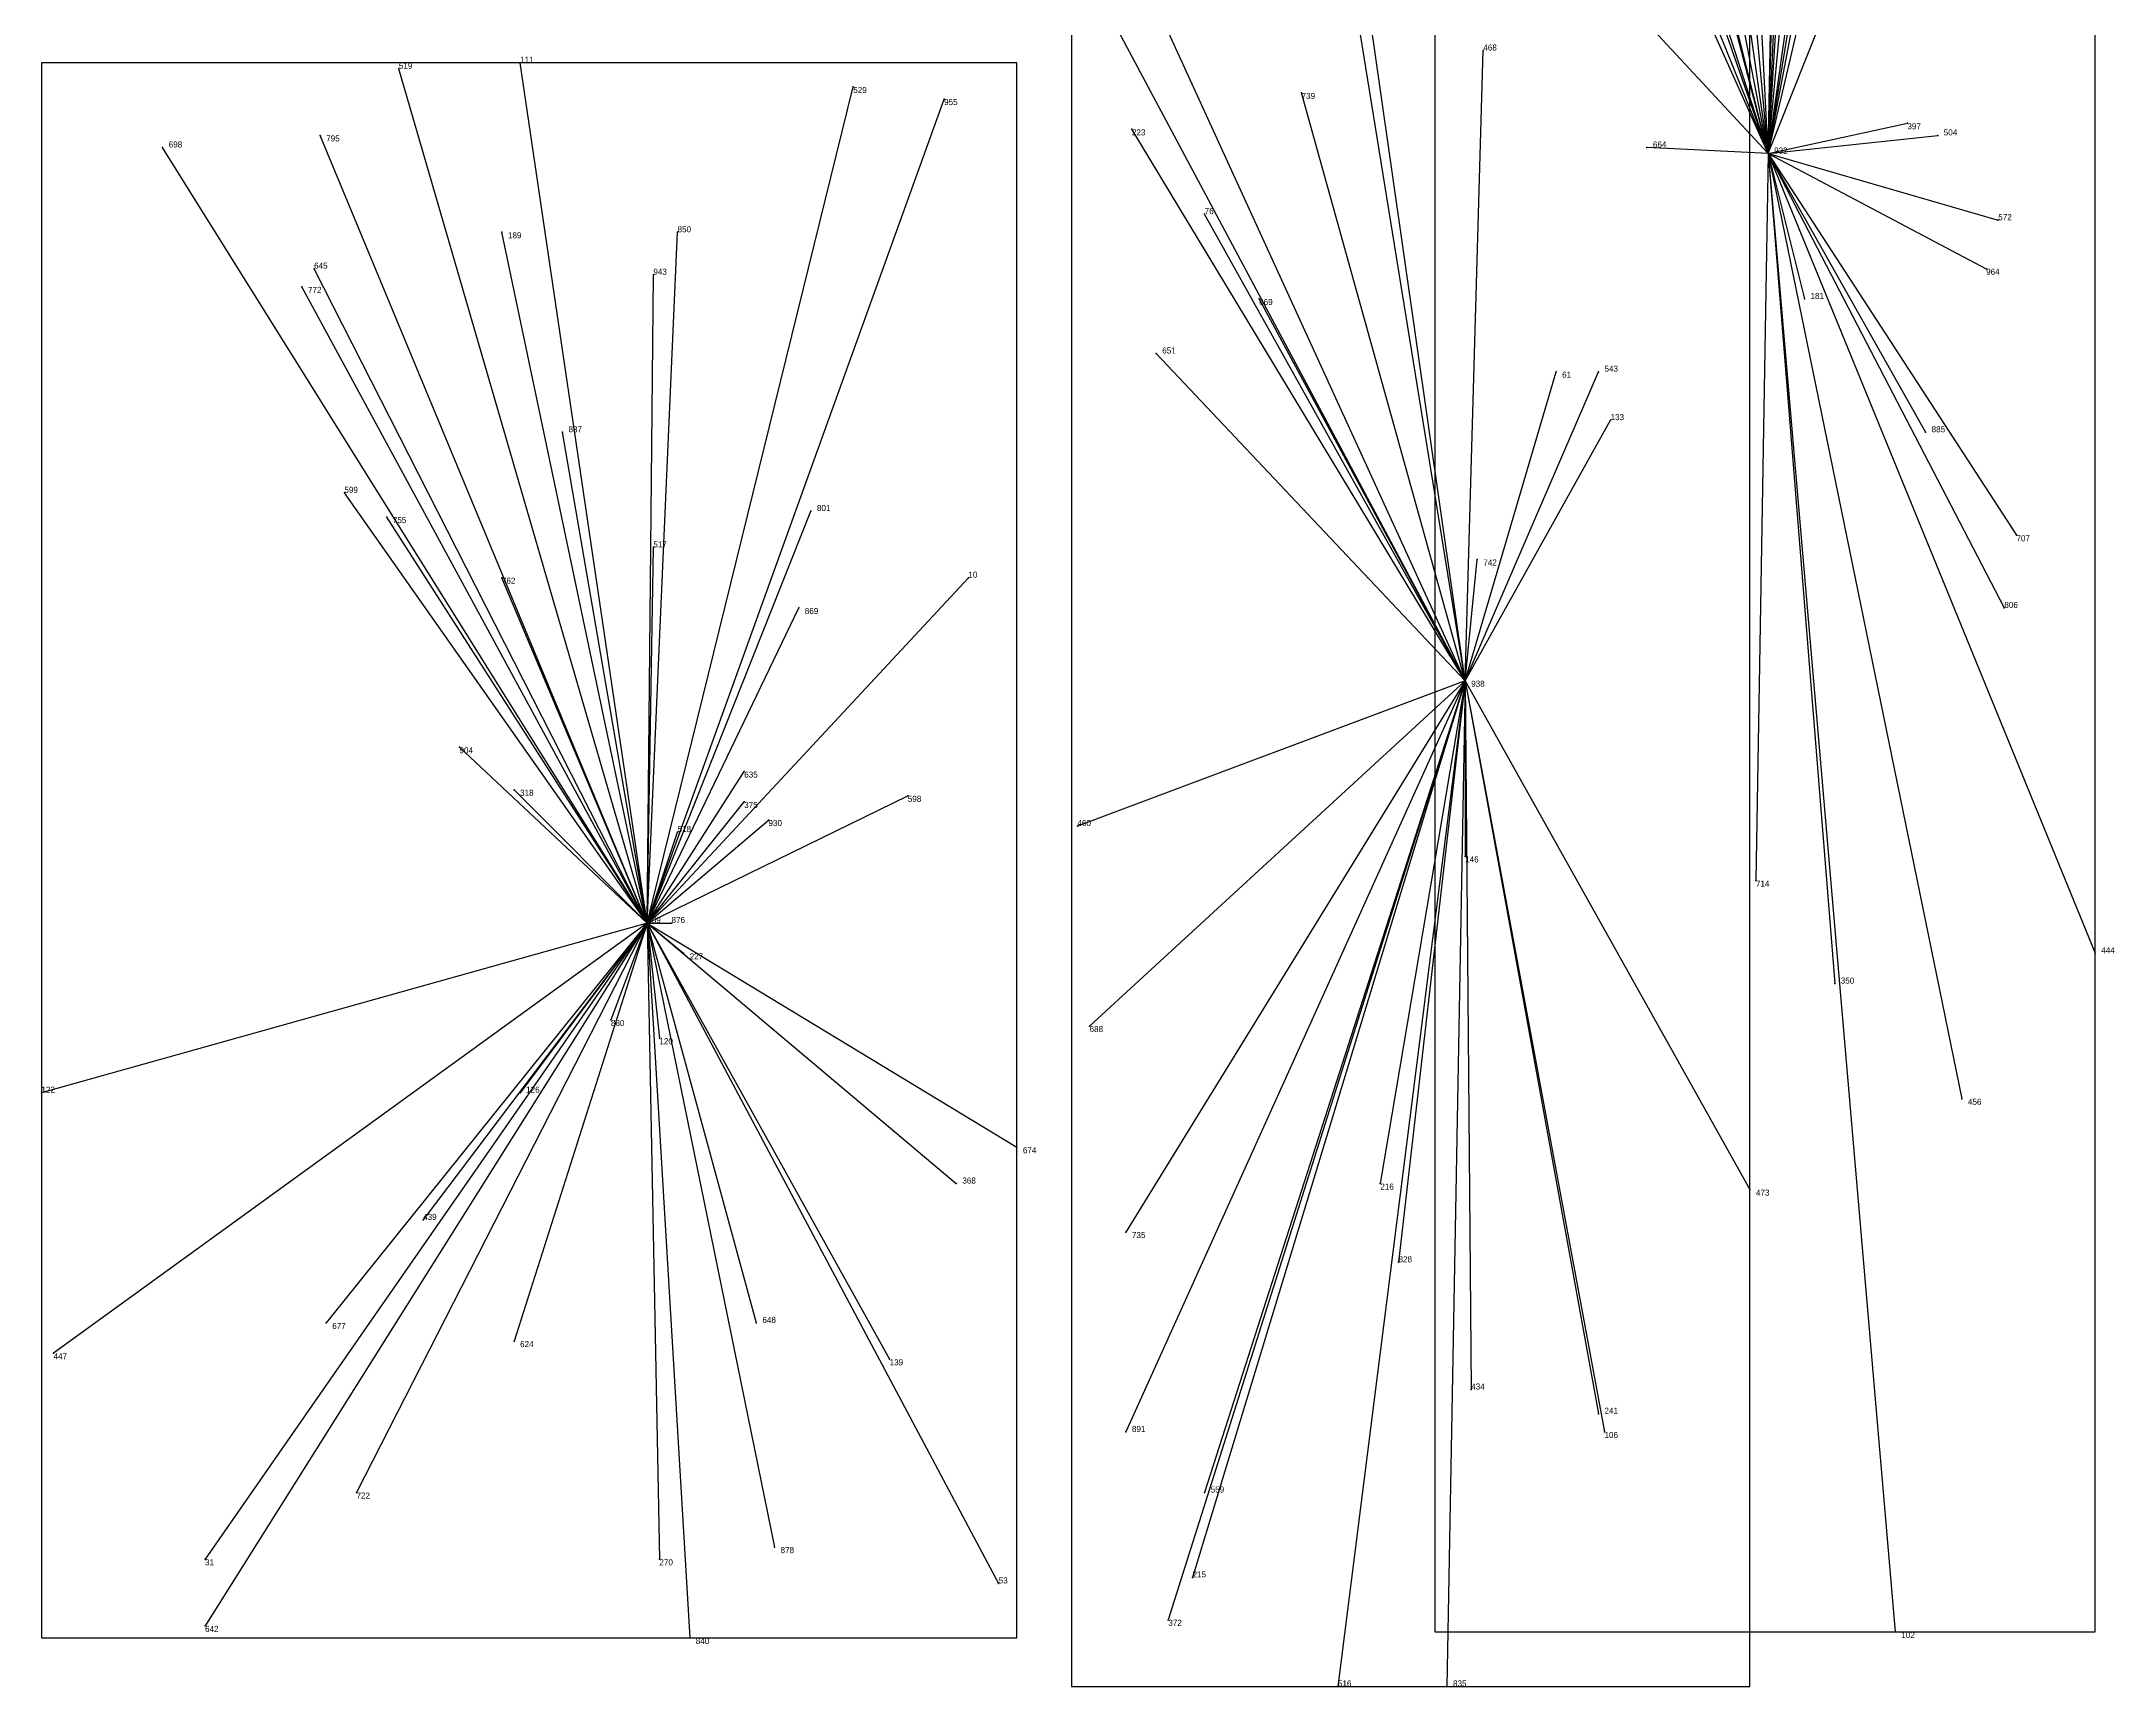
# Model space of a CAD drawing. Extents: x 0 to 1, y 0 to 1.
# Drawn here: x 0.005 to 0.3472, y 0.001 to 0.2725 of the extents above; entities that cross this region are included whole.
import ezdxf

# ---------------------------------------------------------------- set-up
doc = ezdxf.new("R2010")
doc.units = 0
for name, color, linetype in [('Clients', 3, 'CONTINUOUS'), ('Facilities', 3, 'CONTINUOUS'), ('Facilities_lines', 3, 'CONTINUOUS'), ('Min_max_boxes', 1, 'CONTINUOUS'), ('Normals', 1, 'CONTINUOUS'), ('Source_points', 5, 'CONTINUOUS'), ('Text', 3, 'CONTINUOUS')]:
    doc.layers.add(name, color=color, linetype=linetype)

msp = doc.modelspace()

# ---------------------------------------------------------------- linework, layer by layer
at = {"layer": 'Clients', "color": 5}
for p in [(0.243, 0.271), (0.064, 0.268), (0.084, 0.269), (0.139, 0.265), (0.213, 0.264), (0.154, 0.263), (0.051, 0.257), (0.185, 0.258), (0.313, 0.259), (0.318, 0.257), (0.025, 0.255), (0.27, 0.255), (0.197, 0.244), (0.328, 0.243), (0.081, 0.241), (0.11, 0.241), (0.05, 0.235), (0.106, 0.234), (0.326, 0.235), (0.048, 0.232), (0.206, 0.23), (0.296, 0.23), (0.189, 0.221), (0.255, 0.218), (0.262, 0.218), (0.264, 0.21), (0.091, 0.208), (0.316, 0.208), (0.055, 0.198), (0.062, 0.194), (0.132, 0.195), (0.106, 0.189), (0.331, 0.191), (0.242, 0.187), (0.081, 0.184), (0.158, 0.184), (0.13, 0.179), (0.329, 0.179), (0.074, 0.156), (0.121, 0.152), (0.083, 0.149), (0.148, 0.148), (0.121, 0.147), (0.125, 0.144), (0.11, 0.142), (0.176, 0.143), (0.24, 0.138), (0.288, 0.134), (0.109, 0.127), (0.111, 0.122), (0.344, 0.122), (0.301, 0.117), (0.099, 0.111), (0.178, 0.11), (0.107, 0.108), (0.005, 0.099), (0.084, 0.099), (0.322, 0.098), (0.166, 0.09), (0.156, 0.084), (0.226, 0.084), (0.287, 0.083), (0.068, 0.078), (0.184, 0.076), (0.229, 0.071), (0.052, 0.061), (0.123, 0.061), (0.007, 0.056), (0.083, 0.058), (0.145, 0.055), (0.241, 0.05), (0.262, 0.046), (0.184, 0.043), (0.263, 0.043), (0.057, 0.033), (0.197, 0.033), (0.126, 0.024), (0.032, 0.022), (0.107, 0.022), (0.163, 0.018), (0.195, 0.019), (0.032, 0.011), (0.191, 0.012), (0.112, 0.009), (0.311, 0.01), (0.219, 0.001), (0.237, 0.001)]:
    msp.add_point(p, dxfattribs=at)
at = {"layer": 'Facilities', "color": 3}
for p in [(0.29, 0.254), (0.24, 0.167), (0.105, 0.127)]:
    msp.add_point(p, dxfattribs=at)
at = {"layer": 'Facilities_lines', "color": 3}
for p, q in [((0.29, 0.254), (0.298, 0.432)), ((0.29, 0.254), (0.265, 0.429)), ((0.29, 0.254), (0.281, 0.43)), ((0.29, 0.254), (0.3, 0.414)), ((0.29, 0.254), (0.294, 0.404)), ((0.29, 0.254), (0.311, 0.403)), ((0.29, 0.254), (0.262, 0.399)), ((0.29, 0.254), (0.256, 0.39)), ((0.29, 0.254), (0.278, 0.387)), ((0.24, 0.167), (0.209, 0.383)), ((0.24, 0.167), (0.206, 0.377)), ((0.29, 0.254), (0.235, 0.377)), ((0.29, 0.254), (0.243, 0.371)), ((0.29, 0.254), (0.317, 0.369)), ((0.29, 0.254), (0.262, 0.362)), ((0.29, 0.254), (0.292, 0.354)), ((0.29, 0.254), (0.258, 0.346)), ((0.29, 0.254), (0.265, 0.331)), ((0.29, 0.254), (0.318, 0.324)), ((0.29, 0.254), (0.301, 0.312)), ((0.24, 0.167), (0.175, 0.309)), ((0.29, 0.254), (0.251, 0.296)), ((0.29, 0.254), (0.296, 0.291)), ((0.24, 0.167), (0.177, 0.285)), ((0.29, 0.254), (0.292, 0.275)), ((0.24, 0.167), (0.243, 0.271)), ((0.105, 0.127), (0.064, 0.268)), ((0.105, 0.127), (0.084, 0.269)), ((0.105, 0.127), (0.139, 0.265)), ((0.24, 0.167), (0.213, 0.264)), ((0.105, 0.127), (0.154, 0.263)), ((0.105, 0.127), (0.051, 0.257)), ((0.24, 0.167), (0.185, 0.258)), ((0.29, 0.254), (0.313, 0.259)), ((0.29, 0.254), (0.318, 0.257)), ((0.105, 0.127), (0.025, 0.255)), ((0.29, 0.254), (0.27, 0.255)), ((0.29, 0.254), (0.288, 0.134)), ((0.29, 0.254), (0.344, 0.122)), ((0.29, 0.254), (0.311, 0.01)), ((0.29, 0.254), (0.296, 0.23)), ((0.29, 0.254), (0.301, 0.117)), ((0.29, 0.254), (0.322, 0.098)), ((0.29, 0.254), (0.328, 0.243)), ((0.29, 0.254), (0.331, 0.191)), ((0.29, 0.254), (0.329, 0.179)), ((0.29, 0.254), (0.316, 0.208)), ((0.29, 0.254), (0.326, 0.235)), ((0.24, 0.167), (0.197, 0.244)), ((0.105, 0.127), (0.081, 0.241)), ((0.105, 0.127), (0.11, 0.241)), ((0.105, 0.127), (0.05, 0.235)), ((0.105, 0.127), (0.106, 0.234)), ((0.105, 0.127), (0.048, 0.232)), ((0.24, 0.167), (0.206, 0.23)), ((0.24, 0.167), (0.189, 0.221)), ((0.24, 0.167), (0.255, 0.218)), ((0.24, 0.167), (0.262, 0.218)), ((0.24, 0.167), (0.264, 0.21)), ((0.105, 0.127), (0.091, 0.208)), ((0.105, 0.127), (0.055, 0.198)), ((0.105, 0.127), (0.062, 0.194)), ((0.105, 0.127), (0.132, 0.195)), ((0.105, 0.127), (0.106, 0.189)), ((0.24, 0.167), (0.242, 0.187)), ((0.105, 0.127), (0.081, 0.184)), ((0.105, 0.127), (0.158, 0.184)), ((0.105, 0.127), (0.13, 0.179)), ((0.24, 0.167), (0.176, 0.143)), ((0.24, 0.167), (0.178, 0.11)), ((0.24, 0.167), (0.184, 0.076)), ((0.24, 0.167), (0.184, 0.043)), ((0.24, 0.167), (0.191, 0.012)), ((0.24, 0.167), (0.195, 0.019)), ((0.24, 0.167), (0.197, 0.033)), ((0.24, 0.167), (0.219, 0.001)), ((0.24, 0.167), (0.226, 0.084)), ((0.24, 0.167), (0.229, 0.071)), ((0.24, 0.167), (0.237, 0.001)), ((0.24, 0.167), (0.263, 0.043)), ((0.24, 0.167), (0.24, 0.138)), ((0.24, 0.167), (0.262, 0.046)), ((0.24, 0.167), (0.241, 0.05)), ((0.24, 0.167), (0.287, 0.083)), ((0.105, 0.127), (0.074, 0.156)), ((0.105, 0.127), (0.121, 0.152)), ((0.105, 0.127), (0.083, 0.149)), ((0.105, 0.127), (0.148, 0.148)), ((0.105, 0.127), (0.121, 0.147)), ((0.105, 0.127), (0.125, 0.144)), ((0.105, 0.127), (0.11, 0.142)), ((0.105, 0.127), (0.005, 0.099)), ((0.105, 0.127), (0.007, 0.056)), ((0.105, 0.127), (0.032, 0.022)), ((0.105, 0.127), (0.032, 0.011)), ((0.105, 0.127), (0.052, 0.061)), ((0.105, 0.127), (0.057, 0.033)), ((0.105, 0.127), (0.068, 0.078)), ((0.105, 0.127), (0.083, 0.058)), ((0.105, 0.127), (0.084, 0.099)), ((0.105, 0.127), (0.099, 0.111)), ((0.105, 0.127), (0.163, 0.018)), ((0.105, 0.127), (0.107, 0.108)), ((0.105, 0.127), (0.145, 0.055)), ((0.105, 0.127), (0.111, 0.122)), ((0.105, 0.127), (0.107, 0.022)), ((0.105, 0.127), (0.156, 0.084)), ((0.105, 0.127), (0.123, 0.061)), ((0.105, 0.127), (0.166, 0.09)), ((0.105, 0.127), (0.112, 0.009)), ((0.105, 0.127), (0.109, 0.127)), ((0.105, 0.127), (0.126, 0.024))]:
    msp.add_line(p, q, dxfattribs=at)
at = {"layer": 'Min_max_boxes', "color": 1}
for p, q in [((0.235, 0.432), (0.235, 0.01)), ((0.235, 0.432), (0.235, 0.01)), ((0.344, 0.01), (0.344, 0.432)), ((0.344, 0.01), (0.344, 0.432)), ((0.175, 0.383), (0.175, 0.001)), ((0.175, 0.383), (0.175, 0.001)), ((0.287, 0.001), (0.287, 0.383)), ((0.287, 0.001), (0.287, 0.383)), ((0.166, 0.269), (0.005, 0.269)), ((0.005, 0.269), (0.005, 0.009)), ((0.166, 0.269), (0.005, 0.269)), ((0.005, 0.269), (0.005, 0.009)), ((0.005, 0.269), (0.005, 0.269)), ((0.166, 0.009), (0.166, 0.269)), ((0.166, 0.009), (0.166, 0.269)), ((0.166, 0.269), (0.166, 0.269)), ((0.005, 0.009), (0.166, 0.009)), ((0.005, 0.009), (0.166, 0.009)), ((0.005, 0.009), (0.005, 0.009)), ((0.166, 0.009), (0.166, 0.009)), ((0.235, 0.01), (0.344, 0.01)), ((0.235, 0.01), (0.344, 0.01)), ((0.235, 0.01), (0.235, 0.01)), ((0.344, 0.01), (0.344, 0.01)), ((0.175, 0.001), (0.287, 0.001)), ((0.175, 0.001), (0.287, 0.001)), ((0.175, 0.001), (0.175, 0.001)), ((0.287, 0.001), (0.287, 0.001))]:
    msp.add_line(p, q, dxfattribs=at)
at = {"layer": 'Normals', "color": 1}
for p, q in [((0.243, 0.271), (0.243, 0.271, 0.1)), ((0.064, 0.268), (0.064, 0.268, 0.1)), ((0.084, 0.269), (0.084, 0.269, 0.1)), ((0.139, 0.265), (0.139, 0.265, 0.1)), ((0.213, 0.264), (0.213, 0.264, 0.1)), ((0.154, 0.263), (0.154, 0.263, 0.1)), ((0.051, 0.257), (0.051, 0.257, 0.1)), ((0.185, 0.258), (0.185, 0.258, 0.1)), ((0.313, 0.259), (0.313, 0.259, 0.1)), ((0.318, 0.257), (0.318, 0.257, 0.1)), ((0.025, 0.255), (0.025, 0.255, 0.1)), ((0.27, 0.255), (0.27, 0.255, 0.1)), ((0.29, 0.254), (0.29, 0.254, 0.1)), ((0.197, 0.244), (0.197, 0.244, 0.1)), ((0.328, 0.243), (0.328, 0.243, 0.1)), ((0.081, 0.241), (0.081, 0.241, 0.1)), ((0.11, 0.241), (0.11, 0.241, 0.1)), ((0.05, 0.235), (0.05, 0.235, 0.1)), ((0.106, 0.234), (0.106, 0.234, 0.1)), ((0.326, 0.235), (0.326, 0.235, 0.1)), ((0.048, 0.232), (0.048, 0.232, 0.1)), ((0.206, 0.23), (0.206, 0.23, 0.1)), ((0.296, 0.23), (0.296, 0.23, 0.1)), ((0.189, 0.221), (0.189, 0.221, 0.1)), ((0.255, 0.218), (0.255, 0.218, 0.1)), ((0.262, 0.218), (0.262, 0.218, 0.1)), ((0.264, 0.21), (0.264, 0.21, 0.1)), ((0.091, 0.208), (0.091, 0.208, 0.1)), ((0.316, 0.208), (0.316, 0.208, 0.1)), ((0.055, 0.198), (0.055, 0.198, 0.1)), ((0.062, 0.194), (0.062, 0.194, 0.1)), ((0.132, 0.195), (0.132, 0.195, 0.1)), ((0.106, 0.189), (0.106, 0.189, 0.1)), ((0.331, 0.191), (0.331, 0.191, 0.1)), ((0.242, 0.187), (0.242, 0.187, 0.1)), ((0.081, 0.184), (0.081, 0.184, 0.1)), ((0.158, 0.184), (0.158, 0.184, 0.1)), ((0.13, 0.179), (0.13, 0.179, 0.1)), ((0.329, 0.179), (0.329, 0.179, 0.1)), ((0.24, 0.167), (0.24, 0.167, 0.1)), ((0.074, 0.156), (0.074, 0.156, 0.1)), ((0.121, 0.152), (0.121, 0.152, 0.1)), ((0.083, 0.149), (0.083, 0.149, 0.1)), ((0.148, 0.148), (0.148, 0.148, 0.1)), ((0.121, 0.147), (0.121, 0.147, 0.1)), ((0.125, 0.144), (0.125, 0.144, 0.1)), ((0.11, 0.142), (0.11, 0.142, 0.1)), ((0.176, 0.143), (0.176, 0.143, 0.1)), ((0.24, 0.138), (0.24, 0.138, 0.1)), ((0.288, 0.134), (0.288, 0.134, 0.1)), ((0.105, 0.127), (0.105, 0.127, 0.1)), ((0.109, 0.127), (0.109, 0.127, 0.1)), ((0.111, 0.122), (0.111, 0.122, 0.1)), ((0.344, 0.122), (0.344, 0.122, 0.1)), ((0.301, 0.117), (0.301, 0.117, 0.1)), ((0.099, 0.111), (0.099, 0.111, 0.1)), ((0.178, 0.11), (0.178, 0.11, 0.1)), ((0.107, 0.108), (0.107, 0.108, 0.1)), ((0.005, 0.099), (0.005, 0.099, 0.1)), ((0.084, 0.099), (0.084, 0.099, 0.1)), ((0.322, 0.098), (0.322, 0.098, 0.1)), ((0.166, 0.09), (0.166, 0.09, 0.1)), ((0.156, 0.084), (0.156, 0.084, 0.1)), ((0.226, 0.084), (0.226, 0.084, 0.1)), ((0.287, 0.083), (0.287, 0.083, 0.1)), ((0.068, 0.078), (0.068, 0.078, 0.1)), ((0.184, 0.076), (0.184, 0.076, 0.1)), ((0.229, 0.071), (0.229, 0.071, 0.1)), ((0.052, 0.061), (0.052, 0.061, 0.1)), ((0.123, 0.061), (0.123, 0.061, 0.1)), ((0.007, 0.056), (0.007, 0.056, 0.1)), ((0.083, 0.058), (0.083, 0.058, 0.1)), ((0.145, 0.055), (0.145, 0.055, 0.1)), ((0.241, 0.05), (0.241, 0.05, 0.1)), ((0.262, 0.046), (0.262, 0.046, 0.1)), ((0.184, 0.043), (0.184, 0.043, 0.1)), ((0.263, 0.043), (0.263, 0.043, 0.1)), ((0.057, 0.033), (0.057, 0.033, 0.1)), ((0.197, 0.033), (0.197, 0.033, 0.1)), ((0.126, 0.024), (0.126, 0.024, 0.1)), ((0.032, 0.022), (0.032, 0.022, 0.1)), ((0.107, 0.022), (0.107, 0.022, 0.1)), ((0.163, 0.018), (0.163, 0.018, 0.1)), ((0.195, 0.019), (0.195, 0.019, 0.1)), ((0.032, 0.011), (0.032, 0.011, 0.1)), ((0.191, 0.012), (0.191, 0.012, 0.1)), ((0.112, 0.009), (0.112, 0.009, 0.1)), ((0.311, 0.01), (0.311, 0.01, 0.1)), ((0.219, 0.001), (0.219, 0.001, 0.1)), ((0.237, 0.001), (0.237, 0.001, 0.1))]:
    msp.add_line(p, q, dxfattribs=at)
at = {"layer": 'Source_points', "color": 5}
for p in [(0.243, 0.271), (0.064, 0.268), (0.084, 0.269), (0.139, 0.265), (0.213, 0.264), (0.154, 0.263), (0.051, 0.257), (0.185, 0.258), (0.313, 0.259), (0.318, 0.257), (0.025, 0.255), (0.27, 0.255), (0.29, 0.254), (0.197, 0.244), (0.328, 0.243), (0.081, 0.241), (0.11, 0.241), (0.05, 0.235), (0.106, 0.234), (0.326, 0.235), (0.048, 0.232), (0.206, 0.23), (0.296, 0.23), (0.189, 0.221), (0.255, 0.218), (0.262, 0.218), (0.264, 0.21), (0.091, 0.208), (0.316, 0.208), (0.055, 0.198), (0.062, 0.194), (0.132, 0.195), (0.106, 0.189), (0.331, 0.191), (0.242, 0.187), (0.081, 0.184), (0.158, 0.184), (0.13, 0.179), (0.329, 0.179), (0.24, 0.167), (0.074, 0.156), (0.121, 0.152), (0.083, 0.149), (0.148, 0.148), (0.121, 0.147), (0.125, 0.144), (0.11, 0.142), (0.176, 0.143), (0.24, 0.138), (0.288, 0.134), (0.105, 0.127), (0.109, 0.127), (0.111, 0.122), (0.344, 0.122), (0.301, 0.117), (0.099, 0.111), (0.178, 0.11), (0.107, 0.108), (0.005, 0.099), (0.084, 0.099), (0.322, 0.098), (0.166, 0.09), (0.156, 0.084), (0.226, 0.084), (0.287, 0.083), (0.068, 0.078), (0.184, 0.076), (0.229, 0.071), (0.052, 0.061), (0.123, 0.061), (0.007, 0.056), (0.083, 0.058), (0.145, 0.055), (0.241, 0.05), (0.262, 0.046), (0.184, 0.043), (0.263, 0.043), (0.057, 0.033), (0.197, 0.033), (0.126, 0.024), (0.032, 0.022), (0.107, 0.022), (0.163, 0.018), (0.195, 0.019), (0.032, 0.011), (0.191, 0.012), (0.112, 0.009), (0.311, 0.01), (0.219, 0.001), (0.237, 0.001)]:
    msp.add_point(p, dxfattribs=at)

# ---------------------------------------------------------------- texts
at = {"layer": 'Text', "color": 3}
for s, p in [('468', (0.243, 0.271)), ('519', (0.064, 0.268)), ('111', (0.084, 0.269)), ('529', (0.139, 0.264)), ('739', (0.213, 0.263)), ('955', (0.154, 0.262)), ('795', (0.052, 0.256)), ('223', (0.185, 0.257)), ('397', (0.313, 0.258)), ('504', (0.319, 0.257)), ('698', (0.026, 0.255)), ('664', (0.271, 0.255)), ('932', (0.291, 0.254)), ('76', (0.197, 0.244)), ('572', (0.328, 0.243)), ('189', (0.082, 0.24)), ('850', (0.11, 0.241)), ('645', (0.05, 0.235)), ('943', (0.106, 0.234)), ('964', (0.326, 0.234)), ('772', (0.049, 0.231)), ('669', (0.206, 0.229)), ('181', (0.297, 0.23)), ('651', (0.19, 0.221)), ('543', (0.263, 0.218)), ('61', (0.256, 0.217)), ('837', (0.092, 0.208)), ('133', (0.264, 0.21)), ('885', (0.317, 0.208)), ('599', (0.055, 0.198)), ('801', (0.133, 0.195)), ('755', (0.063, 0.193)), ('517', (0.106, 0.189)), ('707', (0.331, 0.19)), ('10', (0.158, 0.184)), ('742', (0.243, 0.186)), ('762', (0.081, 0.183)), ('869', (0.131, 0.178)), ('806', (0.329, 0.179)), ('938', (0.241, 0.166)), ('904', (0.074, 0.155)), ('635', (0.121, 0.151)), ('318', (0.084, 0.148)), ('598', (0.148, 0.147)), ('375', (0.121, 0.146)), ('930', (0.125, 0.143)), ('460', (0.176, 0.143)), ('518', (0.11, 0.142)), ('146', (0.24, 0.137)), ('714', (0.288, 0.133)), ('839', (0.105, 0.127)), ('876', (0.109, 0.127)), ('227', (0.112, 0.121)), ('444', (0.345, 0.122)), ('350', (0.302, 0.117)), ('880', (0.099, 0.11)), ('688', (0.178, 0.109)), ('120', (0.107, 0.107)), ('122', (0.005, 0.099)), ('126', (0.085, 0.099)), ('456', (0.323, 0.097)), ('674', (0.167, 0.089)), ('368', (0.157, 0.084)), ('216', (0.226, 0.083)), ('473', (0.288, 0.082)), ('439', (0.068, 0.078)), ('735', (0.185, 0.075)), ('828', (0.229, 0.071)), ('648', (0.124, 0.061)), ('677', (0.053, 0.06)), ('447', (0.007, 0.055)), ('624', (0.084, 0.057)), ('139', (0.145, 0.054)), ('434', (0.241, 0.05)), ('241', (0.263, 0.046)), ('891', (0.185, 0.043)), ('106', (0.263, 0.042)), ('722', (0.057, 0.032)), ('559', (0.198, 0.033)), ('878', (0.127, 0.023)), ('31', (0.032, 0.021)), ('270', (0.107, 0.021)), ('53', (0.163, 0.018)), ('215', (0.195, 0.019)), ('642', (0.032, 0.01)), ('372', (0.191, 0.011)), ('840', (0.113, 0.008)), ('102', (0.312, 0.009)), ('516', (0.219, 0.001)), ('835', (0.238, 0.001))]:
    msp.add_text(s, height=0.001, dxfattribs=at).set_placement(p)

doc.saveas('drawing.dxf')
